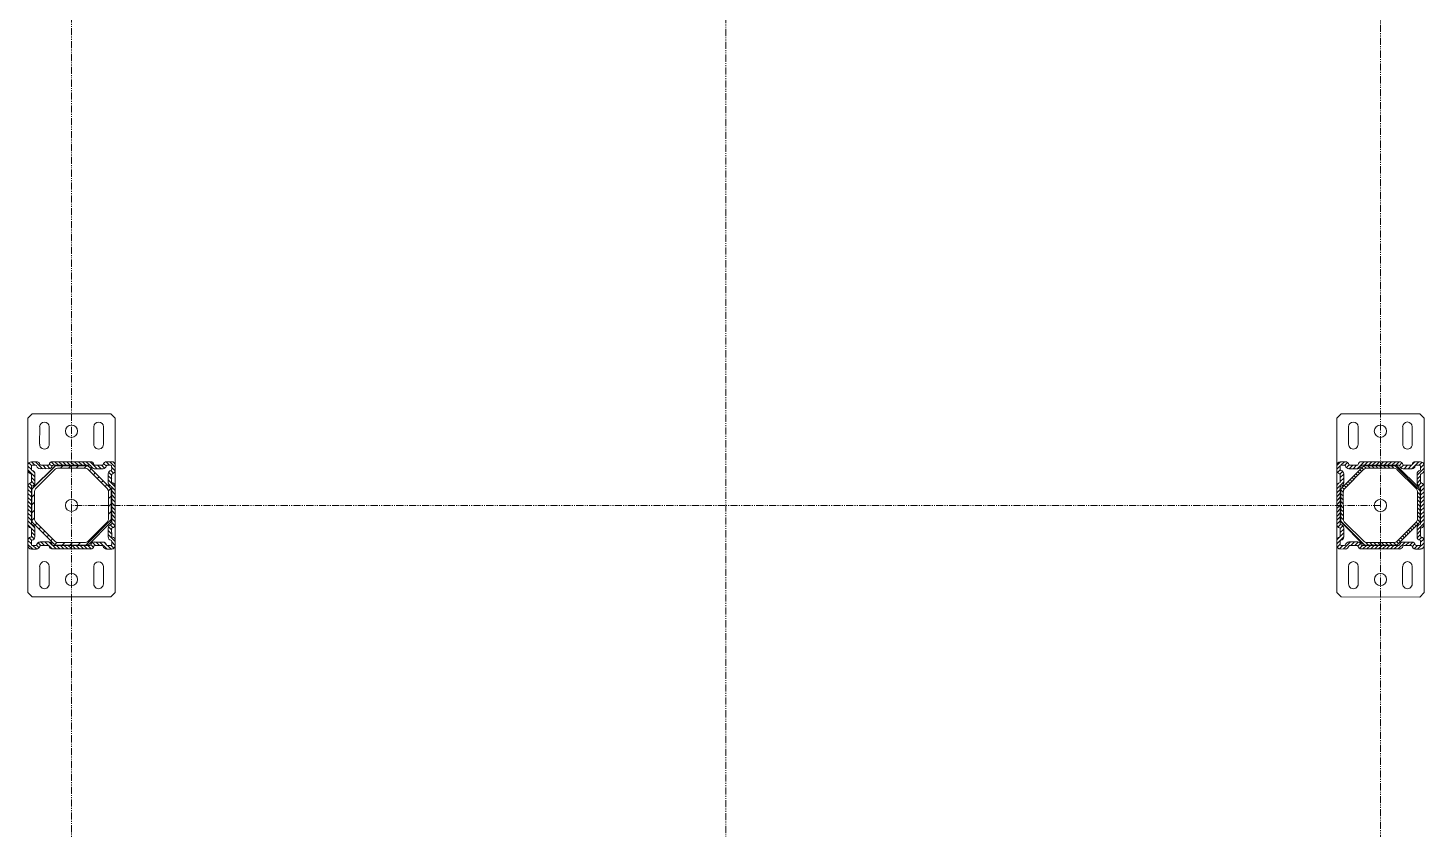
# Model space of a CAD drawing. Header units: millimetres. Extents: x 2179 to 44859, y 3478 to 159868.
# Drawn here: x 22346 to 23946, y 132166 to 133084 of the extents above; entities that cross this region are included whole.
import ezdxf

# ---------------------------------------------------------------- set-up
doc = ezdxf.new("R2010")
doc.units = ezdxf.units.MM
doc.linetypes.add('IMPORT-PHANTOM2', pattern=[14.732, 8.128, -1.524, 1.016, -1.524, 1.016, -1.524])
for name, color, linetype, lineweight in [('0-1', 7, 'IMPORT-PHANTOM2', 9), ('0-2', 7, 'Continuous', 9), ('2966-1_navrh dispozice stroju-HK_dwg-1', 7, 'Continuous', 9)]:
    doc.layers.add(name, color=color, linetype=linetype, lineweight=lineweight)

# ---------------------------------------------------------------- blocks, each defined once
blk = doc.blocks.new('2966-1_navrh dispozice stroju-HK_dwg__X1456-903031-1NP _ stroje - KOTVÍCÍ BODY')
at = {"layer": '0-2'}
for p, q in [((-9520, 6286.5), (-9522.1, 6288.7)), ((-9514.9, 6290.5), (-9517.5, 6293)), ((-9506, 6290.6), (-9509, 6293.6)), ((-9497.1, 6290.6), (-9500.1, 6293.6)), ((-9488.1, 6290.6), (-9491.1, 6293.6)), ((-9452.8, 6264.3), (-9482.1, 6293.6)), ((-9533.4, 6273.1), (-9535.5, 6275.2)), ((-9528.9, 6277.6), (-9531.1, 6279.7)), ((-9524.4, 6282.1), (-9526.6, 6284.2)), ((-9540.8, 6262.5), (-9543.8, 6265.5)), ((-9540.8, 6253.5), (-9543.8, 6256.5)), ((-9537.9, 6268.6), (-9540, 6270.7)), ((-9452.8, 6255.3), (-9455.8, 6258.3)), ((-9540.8, 6244.5), (-9543.8, 6247.5)), ((-9452.8, 6246.3), (-9455.8, 6249.3)), ((-9452.8, 6237.4), (-9455.8, 6240.4)), ((-9540.8, 6235.6), (-9543.8, 6238.6)), ((-9517.2, 6203), (-9543.4, 6229.2)), ((-9457.7, 6224.3), (-9459.8, 6226.4)), ((-9453.3, 6228.9), (-9455.9, 6231.4)), ((-9475.7, 6206.4), (-9477.8, 6208.5)), ((-9471.2, 6210.8), (-9473.3, 6213)), ((-9466.7, 6215.3), (-9468.8, 6217.5)), ((-9462.2, 6219.8), (-9464.3, 6221.9)), ((-9507.8, 6202.6), (-9510.8, 6205.6)), ((-9498.9, 6202.6), (-9501.9, 6205.6)), ((-9489.9, 6202.6), (-9492.9, 6205.6)), ((-9480.9, 6202.6), (-9483.9, 6205.6))]:
    blk.add_line(p, q, dxfattribs=at)
blk = doc.blocks.new('2966-1_navrh dispozice stroju-HK_dwg__X1457-903032-1NP _ stroje - KOTVÍCÍ BODY')
at = {"layer": '0-2'}
for p, q in [((-9548.3, 6292), (-9542.2, 6298.1)), ((-9548.2, 6287.6), (-9544.3, 6291.5)), ((-9541.7, 6294.1), (-9537.8, 6298)), ((-9538.2, 6293.1), (-9535.1, 6296.2)), ((-9536.2, 6290.6), (-9532.7, 6294.1)), ((-9532.2, 6290.1), (-9528.2, 6294.1)), ((-9527.7, 6290.1), (-9519.7, 6298.1)), ((-9523, 6290.3), (-9520.5, 6292.9)), ((-9519.3, 6294.1), (-9515.3, 6298.1)), ((-9514.8, 6294.1), (-9510.8, 6298.1)), ((-9510.3, 6294.1), (-9506.3, 6298.1)), ((-9505.8, 6294.1), (-9501.8, 6298.1)), ((-9501.3, 6294.1), (-9497.3, 6298.1)), ((-9496.8, 6294.1), (-9492.8, 6298.1)), ((-9492.3, 6294.1), (-9488.3, 6298.1)), ((-9487.8, 6294.1), (-9483.8, 6298.1)), ((-9483.3, 6294.1), (-9479.3, 6298.1)), ((-9478.8, 6294.1), (-9475.1, 6297.8)), ((-9476, 6292.4), (-9472.8, 6295.6)), ((-9473.6, 6290.3), (-9469.9, 6294.1)), ((-9469.4, 6290.1), (-9465.4, 6294.1)), ((-9464.9, 6290.1), (-9456.9, 6298.1)), ((-9456.4, 6294.1), (-9452.4, 6298.1)), ((-9456.3, 6280.7), (-9448.3, 6288.7)), ((-9452.4, 6293.6), (-9449.3, 6296.7)), ((-9452.3, 6289.2), (-9448.3, 6293.2)), ((-9548.3, 6269.5), (-9540.3, 6277.5)), ((-9546.4, 6284.9), (-9543.3, 6288)), ((-9544.3, 6282.5), (-9540.8, 6286)), ((-9544.3, 6278), (-9540.3, 6282)), ((-9543.1, 6270.2), (-9540.5, 6272.8)), ((-9456.3, 6276.2), (-9452.3, 6280.2)), ((-9456.1, 6285.4), (-9453.6, 6287.9)), ((-9455.8, 6272.2), (-9452.3, 6275.7)), ((-9453.3, 6270.2), (-9450.2, 6273.3)), ((-9548.3, 6265), (-9544.3, 6269)), ((-9548.3, 6260.5), (-9544.3, 6264.5)), ((-9548.3, 6256.1), (-9544.3, 6260.1)), ((-9452.3, 6266.7), (-9448.4, 6270.7)), ((-9452.3, 6262.2), (-9448.3, 6266.2)), ((-9452.3, 6257.8), (-9448.3, 6261.8)), ((-9452.3, 6253.3), (-9448.3, 6257.3)), ((-9548.3, 6251.6), (-9544.3, 6255.6)), ((-9548.3, 6247.1), (-9544.3, 6251.1)), ((-9548.3, 6242.6), (-9544.3, 6246.6)), ((-9548.3, 6238.1), (-9544.3, 6242.1)), ((-9452.3, 6248.8), (-9448.3, 6252.8)), ((-9452.3, 6244.3), (-9448.3, 6248.3)), ((-9452.3, 6239.8), (-9448.3, 6243.8)), ((-9548.3, 6233.6), (-9544.3, 6237.6)), ((-9548.3, 6229.1), (-9544.3, 6233.1)), ((-9548, 6224.9), (-9544.3, 6228.6)), ((-9545.8, 6222.6), (-9542.7, 6225.8)), ((-9456.3, 6222.3), (-9448.3, 6230.3)), ((-9456.3, 6217.8), (-9448.4, 6225.8)), ((-9452.3, 6235.3), (-9448.3, 6239.3)), ((-9452.3, 6230.8), (-9448.3, 6234.8)), ((-9548.3, 6206.7), (-9540.3, 6214.7)), ((-9544.3, 6219.6), (-9540.5, 6223.4)), ((-9544.3, 6215.2), (-9540.3, 6219.2)), ((-9456.3, 6213.3), (-9452.3, 6217.3)), ((-9455.5, 6209.7), (-9452.3, 6212.9)), ((-9452.7, 6207.9), (-9449.7, 6210.9)), ((-9548.3, 6202.2), (-9544.3, 6206.2)), ((-9546.9, 6199.1), (-9543.8, 6202.2)), ((-9543.4, 6198.1), (-9539.4, 6202.1)), ((-9538.9, 6198.1), (-9530.9, 6206.1)), ((-9538.1, 6203.4), (-9535.6, 6205.9)), ((-9530.4, 6202.1), (-9526.4, 6206.1)), ((-9525.9, 6202.1), (-9522.4, 6205.6)), ((-9523.5, 6200), (-9520.4, 6203.1)), ((-9520.9, 6198.2), (-9517, 6202.1)), ((-9516.5, 6198.1), (-9512.5, 6202.1)), ((-9512, 6198.1), (-9508, 6202.1)), ((-9507.5, 6198.1), (-9503.5, 6202.1)), ((-9503, 6198.1), (-9499, 6202.1)), ((-9498.5, 6198.1), (-9494.5, 6202.1)), ((-9494, 6198.1), (-9490, 6202.1)), ((-9489.5, 6198.1), (-9485.5, 6202.1)), ((-9485, 6198.1), (-9481, 6202.1)), ((-9480.5, 6198.1), (-9472.6, 6206.1)), ((-9476, 6198.1), (-9468.1, 6206.1)), ((-9467.6, 6202.1), (-9463.6, 6206.1)), ((-9463.1, 6202.1), (-9459.9, 6205.3)), ((-9461.2, 6199.5), (-9458.2, 6202.5)), ((-9458.1, 6198.1), (-9454.1, 6202.1)), ((-9453.6, 6198.1), (-9448.3, 6203.4)), ((-9452.3, 6203.9), (-9448.3, 6207.9))]:
    blk.add_line(p, q, dxfattribs=at)
blk = doc.blocks.new('2966-1_navrh dispozice stroju-HK_dwg__X1470-903045-1NP _ stroje - KOTVÍCÍ BODY')
at = {"layer": '0-2'}
for p, q in [((-9543.8, 7764.7), (-9515, 7793.6)), ((-9513.5, 7790.6), (-9510.5, 7793.6)), ((-9509, 7790.6), (-9506, 7793.6)), ((-9504.5, 7790.6), (-9501.5, 7793.6)), ((-9500, 7790.6), (-9497, 7793.6)), ((-9495.5, 7790.6), (-9492.5, 7793.6)), ((-9491, 7790.6), (-9488, 7793.6)), ((-9486.5, 7790.6), (-9483.5, 7793.6)), ((-9482.1, 7790.6), (-9479.4, 7793.2)), ((-9479.1, 7789), (-9477, 7791.1)), ((-9476.9, 7786.8), (-9474.8, 7788.9)), ((-9474.6, 7784.5), (-9472.5, 7786.6)), ((-9472.4, 7782.3), (-9470.3, 7784.4)), ((-9470.1, 7780), (-9468, 7782.2)), ((-9467.9, 7777.8), (-9465.8, 7779.9)), ((-9465.7, 7775.5), (-9463.5, 7777.7)), ((-9543.8, 7760.3), (-9540.8, 7763.3)), ((-9463.4, 7773.3), (-9461.3, 7775.4)), ((-9461.2, 7771.1), (-9459, 7773.2)), ((-9458.9, 7768.8), (-9456.8, 7770.9)), ((-9456.7, 7766.5), (-9454.6, 7768.7)), ((-9455.8, 7762.9), (-9452.9, 7765.9)), ((-9455.8, 7758.5), (-9452.8, 7761.5)), ((-9543.8, 7755.8), (-9540.8, 7758.8)), ((-9543.8, 7751.3), (-9540.8, 7754.3)), ((-9543.8, 7746.8), (-9540.8, 7749.8)), ((-9543.8, 7742.3), (-9540.8, 7745.3)), ((-9455.8, 7754), (-9452.8, 7757)), ((-9455.8, 7749.5), (-9452.8, 7752.5)), ((-9455.8, 7745), (-9452.8, 7748)), ((-9543.8, 7737.8), (-9540.8, 7740.8)), ((-9543.8, 7733.3), (-9540.8, 7736.3)), ((-9543.4, 7729.2), (-9540.8, 7731.9)), ((-9541.4, 7726.8), (-9539.2, 7728.9)), ((-9480.1, 7702.7), (-9453, 7729.9)), ((-9455.9, 7731.4), (-9452.8, 7734.5)), ((-9455.8, 7740.5), (-9452.8, 7743.5)), ((-9455.8, 7736), (-9452.8, 7739)), ((-9539.1, 7724.5), (-9537, 7726.7)), ((-9536.9, 7722.3), (-9534.7, 7724.4)), ((-9534.6, 7720.1), (-9532.5, 7722.2)), ((-9532.4, 7717.8), (-9530.3, 7719.9)), ((-9530.1, 7715.6), (-9528, 7717.7)), ((-9527.9, 7713.3), (-9525.8, 7715.4)), ((-9525.6, 7711.1), (-9523.5, 7713.2)), ((-9523.4, 7708.8), (-9521.3, 7710.9)), ((-9521.1, 7706.6), (-9519, 7708.7)), ((-9518.9, 7704.3), (-9516.8, 7706.5)), ((-9516.1, 7702.6), (-9513.2, 7705.6)), ((-9511.7, 7702.6), (-9508.7, 7705.6)), ((-9507.2, 7702.6), (-9504.2, 7705.6)), ((-9502.7, 7702.6), (-9499.7, 7705.6)), ((-9498.2, 7702.6), (-9495.2, 7705.6)), ((-9493.7, 7702.6), (-9490.7, 7705.6)), ((-9489.2, 7702.6), (-9486.2, 7705.6)), ((-9484.7, 7702.6), (-9481.7, 7705.7))]:
    blk.add_line(p, q, dxfattribs=at)
blk = doc.blocks.new('2966-1_navrh dispozice stroju-HK_dwg__X1471-903046-1NP _ stroje - KOTVÍCÍ BODY')
at = {"layer": '0-2'}
for p, q in [((-9540.3, 7784.1), (-9548.3, 7792.1)), ((-9544.3, 7792.6), (-9547.8, 7796.1)), ((-9541.3, 7794.1), (-9545.2, 7798)), ((-9532.8, 7790.1), (-9540.8, 7798.1)), ((-9528.3, 7790.1), (-9532.3, 7794.1)), ((-9523.8, 7790.1), (-9527.8, 7794.1)), ((-9521, 7791.8), (-9524, 7794.8)), ((-9518.8, 7794.1), (-9522.2, 7797.5)), ((-9514.3, 7794.1), (-9518.3, 7798.1)), ((-9509.8, 7794.1), (-9513.8, 7798.1)), ((-9505.3, 7794.1), (-9509.3, 7798.1)), ((-9500.9, 7794.1), (-9504.9, 7798.1)), ((-9496.4, 7794.1), (-9500.4, 7798.1)), ((-9491.9, 7794.1), (-9495.9, 7798.1)), ((-9487.4, 7794.1), (-9491.4, 7798.1)), ((-9482.9, 7794.1), (-9486.9, 7798.1)), ((-9478.4, 7794.1), (-9482.4, 7798.1)), ((-9469.9, 7790.1), (-9477.9, 7798.1)), ((-9465.4, 7790.1), (-9469.4, 7794.1)), ((-9461.1, 7790.3), (-9464.9, 7794.1)), ((-9458.7, 7792.3), (-9461.8, 7795.5)), ((-9456, 7794.1), (-9459.6, 7797.8)), ((-9448.3, 7790.9), (-9455.5, 7798.1)), ((-9448.7, 7795.8), (-9450.5, 7797.7)), ((-9545, 7784.3), (-9548.2, 7787.6)), ((-9540.3, 7779.7), (-9544.4, 7783.7)), ((-9540.3, 7775.2), (-9544.3, 7779.2)), ((-9452.3, 7777), (-9456.3, 7781)), ((-9448.3, 7768.5), (-9456.3, 7776.5)), ((-9452.3, 7781.5), (-9456.1, 7785.3)), ((-9450.9, 7784.6), (-9454.1, 7787.7)), ((-9448.6, 7786.7), (-9452.3, 7790.4)), ((-9544.3, 7765.7), (-9548.3, 7769.7)), ((-9544.3, 7761.2), (-9548.3, 7765.2)), ((-9544.3, 7756.7), (-9548.3, 7760.7)), ((-9544, 7769.9), (-9547, 7772.8)), ((-9541.2, 7771.6), (-9544.3, 7774.7)), ((-9448.3, 7764), (-9452.3, 7768)), ((-9448.3, 7759.5), (-9452.3, 7763.5)), ((-9544.3, 7752.2), (-9548.3, 7756.2)), ((-9544.3, 7747.7), (-9548.3, 7751.7)), ((-9544.3, 7743.2), (-9548.3, 7747.2)), ((-9448.3, 7755), (-9452.3, 7759)), ((-9448.3, 7750.5), (-9452.3, 7754.5)), ((-9448.3, 7746), (-9452.3, 7750)), ((-9448.3, 7741.5), (-9452.3, 7745.5)), ((-9544.3, 7738.8), (-9548.3, 7742.8)), ((-9544.3, 7734.3), (-9548.3, 7738.3)), ((-9544.3, 7729.8), (-9548.3, 7733.8)), ((-9540.3, 7721.3), (-9548.3, 7729.3)), ((-9448.3, 7737), (-9452.3, 7741)), ((-9448.3, 7732.6), (-9452.3, 7736.6)), ((-9448.3, 7728.1), (-9452.3, 7732.1)), ((-9546.4, 7722.9), (-9547.7, 7724.2)), ((-9541.6, 7709.1), (-9544.6, 7712.1)), ((-9540.3, 7716.8), (-9544.3, 7720.8)), ((-9540.3, 7712.3), (-9544.3, 7716.3)), ((-9452.3, 7718.6), (-9456.3, 7722.6)), ((-9452.3, 7714.1), (-9456.3, 7718.1)), ((-9448.3, 7705.6), (-9456.3, 7713.6)), ((-9451.6, 7722.3), (-9454.6, 7725.4)), ((-9448.9, 7724.2), (-9452.3, 7727.6)), ((-9544.3, 7702.8), (-9548.3, 7706.8)), ((-9544, 7698.1), (-9548.3, 7702.3)), ((-9544.3, 7707.3), (-9547.4, 7710.4)), ((-9539.6, 7698.1), (-9543.6, 7702.1)), ((-9536, 7699), (-9539.1, 7702.1)), ((-9534.3, 7701.8), (-9537.3, 7704.8)), ((-9530.1, 7702.1), (-9534.1, 7706.1)), ((-9525.6, 7702.1), (-9529.6, 7706.1)), ((-9517.1, 7698.1), (-9525.1, 7706.1)), ((-9522.2, 7698.7), (-9523.5, 7700)), ((-9512.6, 7698.1), (-9516.6, 7702.1)), ((-9508.1, 7698.1), (-9512.1, 7702.1)), ((-9503.6, 7698.1), (-9507.6, 7702.1)), ((-9499.1, 7698.1), (-9503.1, 7702.1)), ((-9494.7, 7698.1), (-9498.7, 7702.1)), ((-9490.2, 7698.1), (-9494.2, 7702.1)), ((-9485.7, 7698.1), (-9489.7, 7702.1)), ((-9481.2, 7698.1), (-9485.2, 7702.1)), ((-9476.7, 7698.1), (-9480.7, 7702.1)), ((-9473.5, 7699.4), (-9476.5, 7702.4)), ((-9471.7, 7702.1), (-9474.8, 7705.2)), ((-9467.2, 7702.1), (-9471.2, 7706.1)), ((-9462.7, 7702), (-9466.7, 7706.1)), ((-9454.2, 7698.1), (-9462.2, 7706.1)), ((-9458.8, 7698.2), (-9462.1, 7701.4)), ((-9450.3, 7698.6), (-9453.8, 7702.1)), ((-9448.4, 7701.2), (-9452.3, 7705.1))]:
    blk.add_line(p, q, dxfattribs=at)
blk = doc.blocks.new('2966-1_navrh dispozice stroju-HK_dwg-867852-1NP _ stroje - KOTVÍCÍ BODY')
at = {"layer": '0-1'}
for p, q in [((-15836.8, 17684.7), (-337.4, 8367.9)), ((-4149, 11534.1), (-4921.8, 10248.5))]:
    blk.add_line(p, q, dxfattribs=at)
at = {"layer": '0-1', "flags": 128}
blk.add_lwpolyline([(-1810.9, 10128.7), (-15450.4, 18327.5), (-16223.2, 17041.9), (-2583.7, 8843.1)], close=True, dxfattribs=at)
at = {"layer": '0-2'}
for p, q in [((-4195.8, 11592.1), (-4213, 11602.4)), ((-4207.3, 11611.8), (-4190.2, 11601.5)), ((-4174.7, 11580.7), (-4170.2, 11588.1)), ((-4171.6, 11578), (-4166.4, 11586.7)), ((-4171.1, 11594.4), (-4168.1, 11599.3)), ((-4167.3, 11592.9), (-4165.2, 11596.4)), ((-4163.9, 11596.8), (-4160.4, 11594.7)), ((-4158.3, 11588.7), (-4149.6, 11583.5)), ((-4155.5, 11591.8), (-4148.2, 11587.3)), ((-4143.3, 11584.4), (-4107.3, 11562.7)), ((-4203.1, 11541.2), (-4180.6, 11578.6)), ((-4199.3, 11539.8), (-4177.6, 11575.9)), ((-4179.1, 11572.3), (-4196.8, 11542.9)), ((-4177.2, 11569.7), (-4193.6, 11542.4)), ((-4143.3, 11582.5), (-4176.7, 11574.1)), ((-4143.8, 11579.2), (-4174.7, 11571.5)), ((-4113.4, 11562.4), (-4140.8, 11578.8)), ((-4110.8, 11564.3), (-4140.3, 11582)), ((-4239.3, 11558.7), (-4222.1, 11548.4)), ((-4103.9, 11528.9), (-4111.6, 11559.9)), ((-4100.7, 11528.5), (-4109, 11561.8)), ((-4105.1, 11556.8), (-4096.5, 11551.6)), ((-4102.4, 11559.8), (-4095, 11555.4)), ((-4090.2, 11552.5), (-4086.7, 11550.4)), ((-4227.8, 11538.9), (-4244.9, 11549.2)), ((-4197.3, 11539.8), (-4189, 11506.5)), ((-4194.1, 11539.3), (-4186.4, 11508.4)), ((-4094.4, 11543.4), (-4099.6, 11534.7)), ((-4091.4, 11540.7), (-4095.8, 11533.3)), ((-4086.4, 11549), (-4088.5, 11545.5)), ((-4082.4, 11547.8), (-4085.4, 11542.8)), ((-4215.5, 11520.5), (-4212.6, 11525.4)), ((-4211.6, 11519.3), (-4209.5, 11522.7)), ((-4206.6, 11527.6), (-4202.2, 11535)), ((-4203.6, 11524.9), (-4198.4, 11533.5)), ((-4120.8, 11498.6), (-4104.3, 11525.9)), ((-4098.7, 11528.5), (-4120.4, 11492.4)), ((-4118.9, 11496), (-4101.1, 11525.4)), ((-4094.9, 11527.1), (-4117.4, 11489.7)), ((-4070.2, 11529.4), (-4053.1, 11519.1)), ((-4207.8, 11515.8), (-4211.3, 11517.9)), ((-4195.6, 11508.5), (-4202.9, 11512.9)), ((-4192.9, 11511.5), (-4201.5, 11516.7)), ((-4154.6, 11483.9), (-4190.7, 11505.6)), ((-4187.2, 11504), (-4157.7, 11486.3)), ((-4184.6, 11505.9), (-4157.2, 11489.5)), ((-4058.7, 11509.6), (-4075.9, 11519.9)), ((-4154.7, 11485.8), (-4121.3, 11494.1)), ((-4154.2, 11489), (-4123.2, 11496.8)), ((-4126.4, 11490.3), (-4131.6, 11481.6)), ((-4142.4, 11476.5), (-4149.8, 11481)), ((-4139.7, 11479.6), (-4148.4, 11484.8)), ((-4134.1, 11471.5), (-4137.6, 11473.6)), ((-4130.7, 11475.3), (-4132.7, 11471.9)), ((-4126.8, 11473.9), (-4129.8, 11469)), ((-4123.3, 11487.6), (-4127.8, 11480.2)), ((-4102.1, 11476.2), (-4085, 11465.9)), ((-4090.7, 11456.5), (-4107.8, 11466.8)), ((-4980.1, 10326.2), (-4963, 10315.9)), ((-4968.6, 10306.5), (-4985.8, 10316.8)), ((-4943.9, 10308.7), (-4940.9, 10313.7)), ((-4940.1, 10307.3), (-4938, 10310.8)), ((-4936.7, 10311.1), (-4933.2, 10309.1)), ((-4928.3, 10306.1), (-4921, 10301.7)), ((-4975.9, 10255.6), (-4953.4, 10293)), ((-4972.1, 10254.2), (-4950.4, 10290.3)), ((-4916.1, 10296.8), (-4949.5, 10288.5)), ((-4947.5, 10295.1), (-4943, 10302.5)), ((-4916.6, 10293.6), (-4947.5, 10285.9)), ((-4944.4, 10292.4), (-4939.2, 10301.1)), ((-4931, 10303.1), (-4922.4, 10297.9)), ((-4916.1, 10298.8), (-4880, 10277.1)), ((-4886.2, 10276.7), (-4913.6, 10293.2)), ((-4883.6, 10278.7), (-4913.1, 10296.4)), ((-5012.1, 10273), (-4994.9, 10262.7)), ((-4951.9, 10286.7), (-4969.6, 10257.2)), ((-4950, 10284.1), (-4966.4, 10256.8)), ((-4876.7, 10243.3), (-4884.4, 10274.3)), ((-4873.5, 10242.9), (-4881.8, 10276.2)), ((-4875.2, 10274.2), (-4867.8, 10269.8)), ((-5000.6, 10253.3), (-5017.7, 10263.6)), ((-4877.9, 10271.2), (-4869.2, 10266)), ((-4867.2, 10257.8), (-4872.4, 10249.1)), ((-4863, 10266.9), (-4859.5, 10264.8)), ((-4859.2, 10263.4), (-4861.3, 10259.9)), ((-4855.2, 10262.2), (-4858.2, 10257.2)), ((-4979.4, 10242), (-4975, 10249.3)), ((-4976.4, 10239.3), (-4971.1, 10247.9)), ((-4970.1, 10254.2), (-4961.8, 10220.9)), ((-4966.9, 10253.7), (-4959.2, 10222.8)), ((-4893.6, 10213), (-4877.1, 10240.3)), ((-4871.5, 10242.9), (-4893.2, 10206.8)), ((-4867.7, 10241.5), (-4890.2, 10204.1)), ((-4864.2, 10255.1), (-4868.6, 10247.7)), ((-4843, 10243.8), (-4825.8, 10233.4)), ((-4988.3, 10234.9), (-4985.3, 10239.8)), ((-4984.4, 10233.7), (-4982.3, 10237.1)), ((-4980.6, 10230.2), (-4984, 10232.3)), ((-4968.4, 10222.9), (-4975.7, 10227.3)), ((-4965.7, 10225.9), (-4974.3, 10231.1)), ((-4891.6, 10210.4), (-4873.9, 10239.8)), ((-4831.5, 10224), (-4848.6, 10234.3)), ((-4927.4, 10198.3), (-4963.5, 10220)), ((-4960, 10218.4), (-4930.5, 10200.7)), ((-4957.3, 10220.3), (-4930, 10203.9)), ((-4927.5, 10200.2), (-4894.1, 10208.5)), ((-4927, 10203.4), (-4896, 10211.1)), ((-4915.2, 10190.9), (-4922.6, 10195.4)), ((-4912.5, 10194), (-4921.2, 10199.2)), ((-4899.2, 10204.7), (-4904.4, 10196)), ((-4896.1, 10202), (-4900.5, 10194.6)), ((-4906.9, 10185.9), (-4910.4, 10188)), ((-4903.5, 10189.7), (-4905.5, 10186.3)), ((-4899.6, 10188.3), (-4902.6, 10183.3)), ((-4863.4, 10170.9), (-4880.6, 10181.2)), ((-4874.9, 10190.6), (-4857.8, 10180.3))]:
    blk.add_line(p, q, dxfattribs=at)
at = {"layer": '0-2', "flags": 128}
for points in [[(-4140.3, 11470.6), (-4135.3, 11467.6), (-4089, 11439.8), (-4082.2, 11441.5), (-4035.8, 11518.6), (-4037.5, 11525.5), (-4083.8, 11553.3), (-4088.8, 11556.3), (-4104.5, 11565.8), (-4141.9, 11588.2), (-4157.7, 11597.7), (-4162.7, 11600.7), (-4208.9, 11628.5), (-4215.8, 11626.8), (-4262.2, 11549.7), (-4260.5, 11542.8), (-4214.2, 11515), (-4209.2, 11512), (-4193.4, 11502.5), (-4156.1, 11480.1)], [(-4913.1, 10185), (-4908.1, 10182), (-4861.8, 10154.2), (-4855, 10155.9), (-4808.6, 10233), (-4810.3, 10239.9), (-4856.6, 10267.7), (-4861.6, 10270.7), (-4877.3, 10280.2), (-4914.7, 10302.6), (-4930.5, 10312.1), (-4935.4, 10315.1), (-4981.7, 10342.9), (-4988.6, 10341.2), (-5035, 10264.1), (-5033.2, 10257.2), (-4987, 10229.4), (-4982, 10226.4), (-4966.2, 10216.9), (-4928.9, 10194.4)]]:
    blk.add_lwpolyline(points, close=True, dxfattribs=at)
at = {"layer": '0-2'}
for centre in [(-4221.8, 11577.9), (-4149, 11534.1), (-4076.1, 11490.4), (-4994.6, 10292.3), (-4921.8, 10248.5), (-4848.9, 10204.7)]:
    blk.add_circle(centre, 7, dxfattribs=at)
for centre, radius, start, end in [((-4210.2, 11607.1), 5.5, 58.9896, 238.9896), ((-4193, 11596.8), 5.5, 238.9896, 58.9896), ((-4164.7, 11597.3), 4, 58.9896, 148.9896), ((-4167.7, 11592.3), 4, 148.9896, 227.4527), ((-4171.1, 11588.6), 1, 328.9896, 47.4527), ((-4166.5, 11592.4), 1, 148.9896, 227.4527), ((-4169.8, 11588.7), 4, 328.9896, 47.4527), ((-4164.4, 11595.9), 1, 58.9896, 148.9896), ((-4160.9, 11593.8), 1, 340.5266, 58.9896), ((-4156.2, 11592.1), 4, 160.5266, 238.9896), ((-4159.7, 11594.3), 4, 340.5266, 58.9896), ((-4155, 11592.6), 1, 160.5266, 238.9896), ((-4147.5, 11586.9), 4, 238.9896, 317.4527), ((-4147.7, 11588.2), 1, 238.9896, 317.4527), ((-4144, 11584.8), 4, 58.9896, 137.4527), ((-4143.8, 11583.6), 1, 58.9896, 137.4527), ((-4177.2, 11576.5), 4, 70.5266, 148.9896), ((-4175.7, 11570.3), 4, 103.9896, 148.9896), ((-4176.7, 11575.4), 1, 70.5266, 148.9896), ((-4173.8, 11567.6), 4, 103.9896, 148.9896), ((-4175, 11580.1), 4, 250.5266, 328.9896), ((-4175.5, 11581.2), 1, 250.5266, 328.9896), ((-4142.8, 11575.4), 4, 58.9896, 103.9896), ((-4142.3, 11578.6), 4, 58.9896, 103.9896), ((-4242.1, 11553.9), 5.5, 58.9896, 238.9896), ((-4115.5, 11558.9), 4, 13.9896, 58.9896), ((-4112.9, 11560.9), 4, 13.9896, 58.9896), ((-4107.8, 11561.9), 1, 340.5266, 58.9896), ((-4103.1, 11560.2), 4, 160.5266, 238.9896), ((-4106.6, 11562.3), 4, 340.5266, 58.9896), ((-4101.9, 11560.7), 1, 160.5266, 238.9896), ((-4094.4, 11555), 4, 238.9896, 317.4527), ((-4094.5, 11556.2), 1, 238.9896, 317.4527), ((-4090.8, 11552.9), 4, 58.9896, 137.4527), ((-4090.7, 11551.6), 1, 58.9896, 137.4527), ((-4085.9, 11549.9), 4, 328.9896, 58.9896), ((-4225, 11543.6), 5.5, 238.9896, 58.9896), ((-4199.6, 11539.2), 4, 148.9896, 227.4527), ((-4203, 11535.5), 1, 328.9896, 47.4527), ((-4198.4, 11539.3), 1, 148.9896, 227.4527), ((-4201.8, 11535.6), 4, 328.9896, 47.4527), ((-4193.4, 11540.8), 4, 148.9896, 193.9896), ((-4190.2, 11540.3), 4, 148.9896, 193.9896), ((-4091, 11541.3), 4, 70.5266, 148.9896), ((-4090.5, 11540.2), 1, 70.5266, 148.9896), ((-4088.9, 11544.9), 4, 250.5266, 328.9896), ((-4089.3, 11546.1), 1, 250.5266, 328.9896), ((-4087.2, 11549.5), 1, 328.9896, 58.9896), ((-4212.1, 11518.4), 4, 148.9896, 238.9896), ((-4209.1, 11523.4), 4, 70.5266, 148.9896), ((-4208.7, 11522.2), 1, 70.5266, 148.9896), ((-4207, 11526.9), 4, 250.5266, 328.9896), ((-4207.5, 11528.1), 1, 250.5266, 328.9896), ((-4107.8, 11528), 4, 328.9896, 13.9896), ((-4104.6, 11527.5), 4, 328.9896, 13.9896), ((-4096.2, 11532.7), 4, 148.9896, 227.4527), ((-4099.6, 11529), 1, 328.9896, 47.4527), ((-4095, 11532.8), 1, 148.9896, 227.4527), ((-4098.3, 11529.1), 4, 328.9896, 47.4527), ((-4073, 11524.7), 5.5, 58.9896, 238.9896), ((-4210.7, 11518.8), 1, 148.9896, 238.9896), ((-4207.1, 11515.4), 4, 238.9896, 317.4527), ((-4207.3, 11516.7), 1, 238.9896, 317.4527), ((-4203.6, 11513.3), 4, 58.9896, 137.4527), ((-4203.5, 11512), 1, 58.9896, 137.4527), ((-4196.1, 11507.6), 1, 340.5266, 58.9896), ((-4191.4, 11506), 4, 160.5266, 238.9896), ((-4194.9, 11508.1), 4, 340.5266, 58.9896), ((-4190.2, 11506.4), 1, 160.5266, 238.9896), ((-4185.1, 11507.4), 4, 193.9896, 238.9896), ((-4182.5, 11509.4), 4, 193.9896, 238.9896), ((-4055.9, 11514.3), 5.5, 238.9896, 58.9896), ((-4155.2, 11492.9), 4, 238.9896, 283.9896), ((-4122.9, 11488.2), 4, 70.5266, 148.9896), ((-4122.5, 11487), 1, 70.5266, 148.9896), ((-4124.2, 11500.6), 4, 283.9896, 328.9896), ((-4120.8, 11491.8), 4, 250.5266, 328.9896), ((-4121.3, 11492.9), 1, 250.5266, 328.9896), ((-4122.3, 11498), 4, 283.9896, 328.9896), ((-4155.6, 11489.7), 4, 238.9896, 283.9896), ((-4154, 11483.5), 4, 238.9896, 317.4527), ((-4154.1, 11484.7), 1, 238.9896, 317.4527), ((-4150.4, 11481.3), 4, 58.9896, 137.4527), ((-4150.3, 11480.1), 1, 58.9896, 137.4527), ((-4142.9, 11475.7), 1, 340.5266, 58.9896), ((-4138.2, 11474), 4, 160.5266, 238.9896), ((-4141.8, 11476.1), 4, 340.5266, 58.9896), ((-4137.1, 11474.5), 1, 160.5266, 238.9896), ((-4128.1, 11479.5), 4, 148.9896, 227.4527), ((-4131.5, 11475.9), 1, 328.9896, 47.4527), ((-4126.9, 11479.7), 1, 148.9896, 227.4527), ((-4130.3, 11476), 4, 328.9896, 47.4527), ((-4105, 11471.5), 5.5, 58.9896, 238.9896), ((-4133.3, 11471), 4, 238.9896, 328.9896), ((-4133.6, 11472.4), 1, 238.9896, 328.9896), ((-4087.8, 11461.2), 5.5, 238.9896, 58.9896), ((-4982.9, 10321.5), 5.5, 58.9896, 238.9896), ((-4965.8, 10311.2), 5.5, 238.9896, 58.9896), ((-4940.5, 10306.7), 4, 148.9896, 227.4527), ((-4937.5, 10311.7), 4, 58.9896, 148.9896), ((-4939.3, 10306.8), 1, 148.9896, 227.4527), ((-4942.6, 10303.1), 4, 328.9896, 47.4527), ((-4937.2, 10310.3), 1, 58.9896, 148.9896), ((-4933.7, 10308.2), 1, 340.5266, 58.9896), ((-4929, 10306.5), 4, 160.5266, 238.9896), ((-4932.5, 10308.7), 4, 340.5266, 58.9896), ((-4927.8, 10307), 1, 160.5266, 238.9896), ((-4950, 10290.9), 4, 70.5266, 148.9896), ((-4948.5, 10284.6), 4, 103.9896, 148.9896), ((-4949.5, 10289.8), 1, 70.5266, 148.9896), ((-4947.8, 10294.5), 4, 250.5266, 328.9896), ((-4948.3, 10295.6), 1, 250.5266, 328.9896), ((-4943.9, 10303), 1, 328.9896, 47.4527), ((-4920.3, 10301.3), 4, 238.9896, 317.4527), ((-4920.4, 10302.6), 1, 238.9896, 317.4527), ((-4916.8, 10299.2), 4, 58.9896, 137.4527), ((-4916.6, 10297.9), 1, 58.9896, 137.4527), ((-4915.6, 10289.7), 4, 58.9896, 103.9896), ((-4915.1, 10293), 4, 58.9896, 103.9896), ((-5014.9, 10268.3), 5.5, 58.9896, 238.9896), ((-4946.6, 10282), 4, 103.9896, 148.9896), ((-4888.3, 10273.3), 4, 13.9896, 58.9896), ((-4885.7, 10275.2), 4, 13.9896, 58.9896), ((-4880.6, 10276.3), 1, 340.5266, 58.9896), ((-4875.8, 10274.6), 4, 160.5266, 238.9896), ((-4879.4, 10276.7), 4, 340.5266, 58.9896), ((-4874.7, 10275.1), 1, 160.5266, 238.9896), ((-4997.7, 10258), 5.5, 238.9896, 58.9896), ((-4966.2, 10255.2), 4, 148.9896, 193.9896), ((-4963, 10254.7), 4, 148.9896, 193.9896), ((-4867.2, 10269.4), 4, 238.9896, 317.4527), ((-4867.3, 10270.6), 1, 238.9896, 317.4527), ((-4863.8, 10255.7), 4, 70.5266, 148.9896), ((-4863.6, 10267.2), 4, 58.9896, 137.4527), ((-4863.5, 10266), 1, 58.9896, 137.4527), ((-4861.6, 10259.3), 4, 250.5266, 328.9896), ((-4862.1, 10260.4), 1, 250.5266, 328.9896), ((-4860, 10263.9), 1, 328.9896, 58.9896), ((-4858.7, 10264.3), 4, 328.9896, 58.9896), ((-4981.9, 10237.8), 4, 70.5266, 148.9896), ((-4980.3, 10242.5), 1, 250.5266, 328.9896), ((-4972.4, 10253.5), 4, 148.9896, 227.4527), ((-4975.8, 10249.9), 1, 328.9896, 47.4527), ((-4971.2, 10253.7), 1, 148.9896, 227.4527), ((-4974.6, 10250), 4, 328.9896, 47.4527), ((-4880.6, 10242.4), 4, 328.9896, 13.9896), ((-4877.4, 10241.9), 4, 328.9896, 13.9896), ((-4869, 10247.1), 4, 148.9896, 227.4527), ((-4872.4, 10243.4), 1, 328.9896, 47.4527), ((-4867.7, 10247.2), 1, 148.9896, 227.4527), ((-4871.1, 10243.5), 4, 328.9896, 47.4527), ((-4863.3, 10254.6), 1, 70.5266, 148.9896), ((-4845.8, 10239), 5.5, 58.9896, 238.9896), ((-4984.9, 10232.8), 4, 148.9896, 238.9896), ((-4983.5, 10233.1), 1, 148.9896, 238.9896), ((-4981.4, 10236.6), 1, 70.5266, 148.9896), ((-4979.9, 10229.8), 4, 238.9896, 317.4527), ((-4979.8, 10241.3), 4, 250.5266, 328.9896), ((-4980.1, 10231.1), 1, 238.9896, 317.4527), ((-4976.4, 10227.7), 4, 58.9896, 137.4527), ((-4976.3, 10226.4), 1, 58.9896, 137.4527), ((-4967.7, 10222.5), 4, 340.5266, 58.9896), ((-4828.7, 10228.7), 5.5, 238.9896, 58.9896), ((-4968.9, 10222), 1, 340.5266, 58.9896), ((-4964.2, 10220.3), 4, 160.5266, 238.9896), ((-4963, 10220.8), 1, 160.5266, 238.9896), ((-4957.9, 10221.8), 4, 193.9896, 238.9896), ((-4955.3, 10223.8), 4, 193.9896, 238.9896), ((-4897, 10215), 4, 283.9896, 328.9896), ((-4895.1, 10212.4), 4, 283.9896, 328.9896), ((-4928.4, 10204.1), 4, 238.9896, 283.9896), ((-4927.9, 10207.3), 4, 238.9896, 283.9896), ((-4926.8, 10197.9), 4, 238.9896, 317.4527), ((-4926.9, 10199.1), 1, 238.9896, 317.4527), ((-4923.2, 10195.7), 4, 58.9896, 137.4527), ((-4923.1, 10194.5), 1, 58.9896, 137.4527), ((-4914.6, 10190.5), 4, 340.5266, 58.9896), ((-4900.9, 10193.9), 4, 148.9896, 227.4527), ((-4899.7, 10194.1), 1, 148.9896, 227.4527), ((-4903.1, 10190.4), 4, 328.9896, 47.4527), ((-4895.7, 10202.6), 4, 70.5266, 148.9896), ((-4895.3, 10201.4), 1, 70.5266, 148.9896), ((-4893.6, 10206.2), 4, 250.5266, 328.9896), ((-4894.1, 10207.3), 1, 250.5266, 328.9896), ((-4915.7, 10190.1), 1, 340.5266, 58.9896), ((-4911, 10188.4), 4, 160.5266, 238.9896), ((-4909.9, 10188.9), 1, 160.5266, 238.9896), ((-4906.1, 10185.4), 4, 238.9896, 328.9896), ((-4906.4, 10186.8), 1, 238.9896, 328.9896), ((-4904.3, 10190.3), 1, 328.9896, 47.4527), ((-4877.8, 10185.9), 5.5, 58.9896, 238.9896), ((-4860.6, 10175.6), 5.5, 238.9896, 58.9896)]:
    blk.add_arc(centre, radius, start, end, dxfattribs=at)
at = {"rotation": 328.989640494807}
for name in ['2966-1_navrh dispozice stroju-HK_dwg__X1471-903046-1NP _ stroje - KOTVÍCÍ BODY', '2966-1_navrh dispozice stroju-HK_dwg__X1470-903045-1NP _ stroje - KOTVÍCÍ BODY', '2966-1_navrh dispozice stroju-HK_dwg__X1457-903032-1NP _ stroje - KOTVÍCÍ BODY', '2966-1_navrh dispozice stroju-HK_dwg__X1456-903031-1NP _ stroje - KOTVÍCÍ BODY']:
    blk.add_blockref(name, (0, 0), dxfattribs=at)

msp = doc.modelspace()

# ---------------------------------------------------------------- block references
at = {"layer": '2966-1_navrh dispozice stroju-HK_dwg-1', "rotation": 301.0103595051954}
msp.add_blockref('2966-1_navrh dispozice stroju-HK_dwg-867852-1NP _ stroje - KOTVÍCÍ BODY', (16148.3, 123038.5), dxfattribs=at)

doc.saveas('drawing.dxf')
